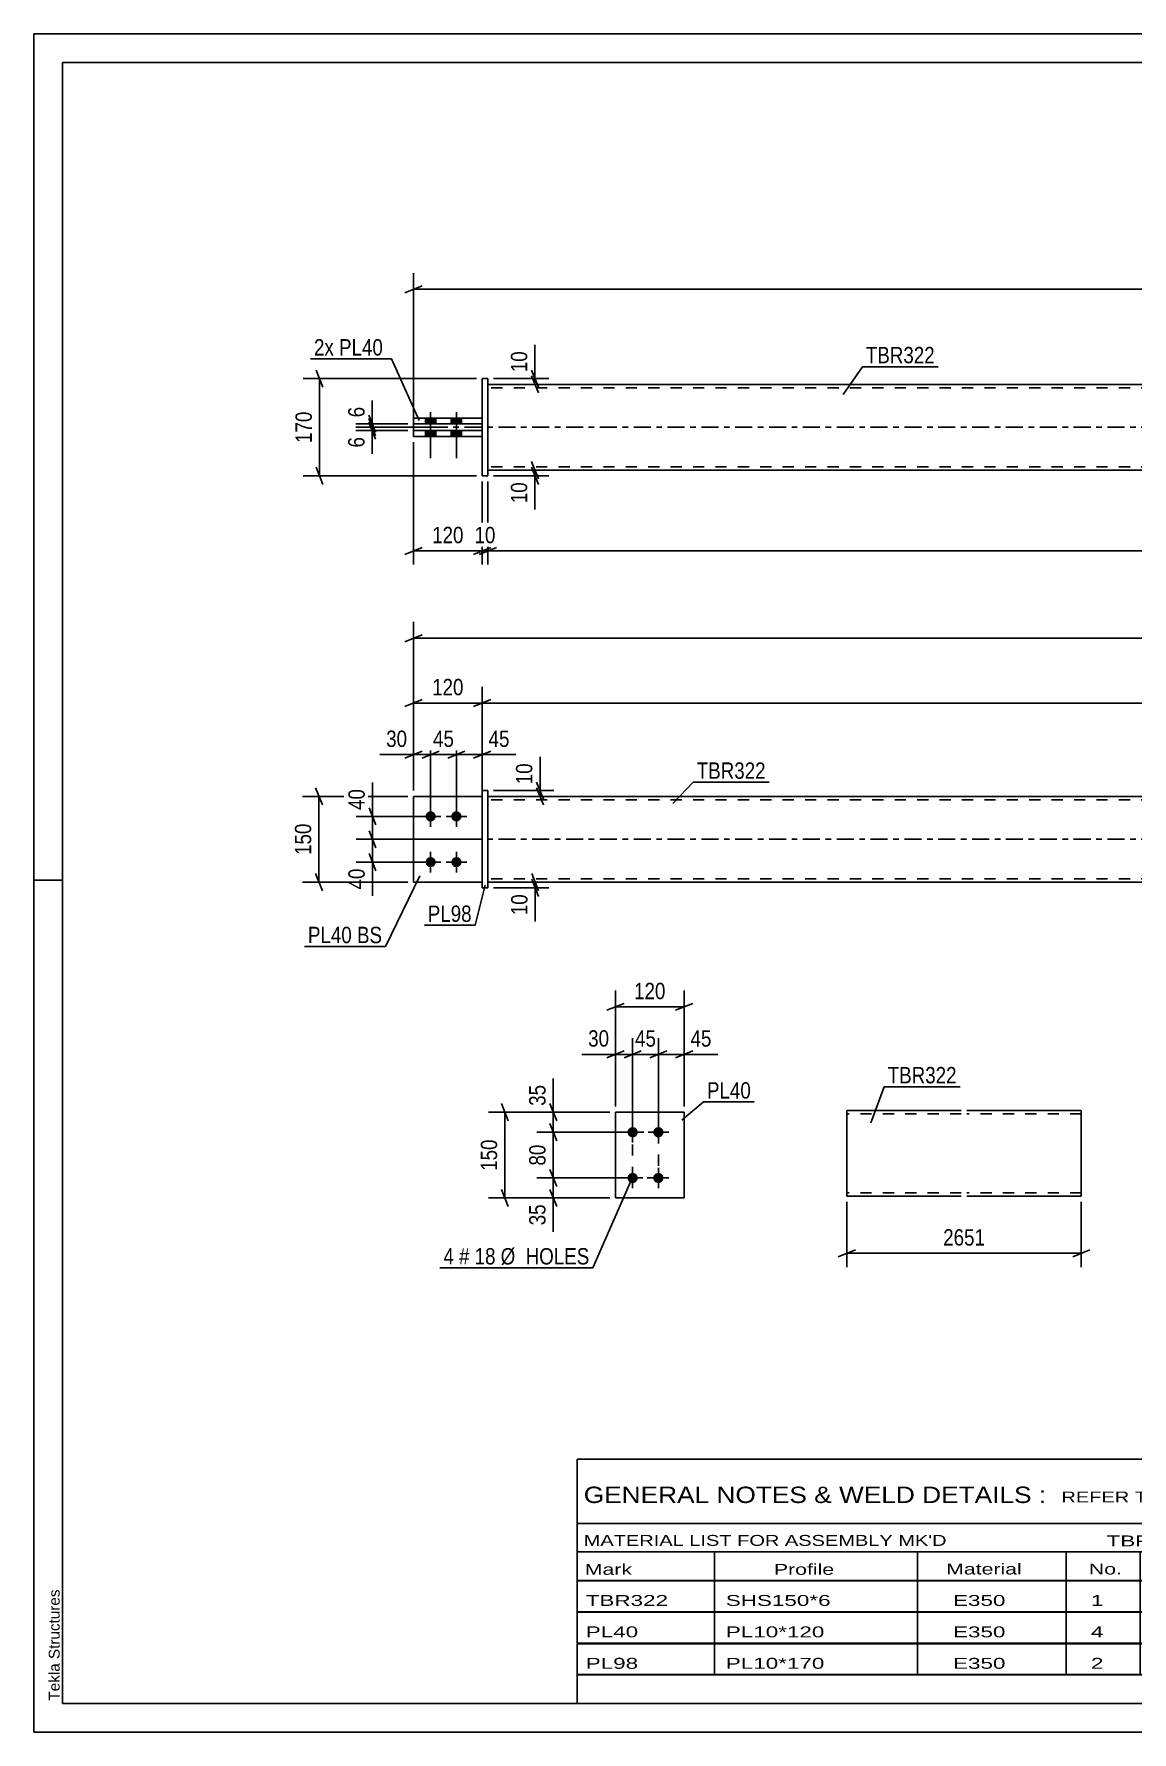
# Model space of a CAD drawing. Header units: millimetres. Extents: x 0 to 420, y 0 to 297.
# Drawn here: x 0 to 192, y 0 to 297 of the extents above; entities that cross this region are included whole.
import ezdxf

# ---------------------------------------------------------------- set-up
doc = ezdxf.new("R2010")
doc.units = ezdxf.units.MM
doc.linetypes.add('DXK_LINE_DOT2', pattern=[3.9198, 1.9599, -1.9599])
doc.linetypes.add('DXK_LINE_DOT3', pattern=[5.9187, 2.979, -0.9799, 0.9799, -0.9799])
doc.styles.add('Arial', font='ARIAL.TTF', dxfattribs={"height": 0.2})
doc.styles.add('Arial Narrow', font='ARIALN.TTF', dxfattribs={"height": 0.2})

# ---------------------------------------------------------------- blocks, each defined once
blk = doc.blocks.new('Unknown-580582502-1163')
at = {"color": 5, "linetype": 'Continuous'}
for p, q in [((420, 297), (0, 297)), ((0, 297), (0, 0)), ((0, 292), (0, 297)), ((415, 292), (5, 292)), ((5, 292), (5, 5)), ((5, 149), (0, 149)), ((0, 0), (0, 5)), ((5, 5), (415, 5)), ((0, 0), (420, 0))]:
    blk.add_line(p, q, dxfattribs=at)
at = {"color": 174, "linetype": 'Continuous', "style": 'Arial'}
blk.add_text('Tekla Structures', height=1.9102, rotation=90, dxfattribs=at).set_placement((4.5, 5.5))
blk = doc.blocks.new('Part-580582502-1804 - 1792')
at = {"color": 2, "linetype": 'Continuous'}
for p, q in [((78.38, 163.65), (66.38, 163.65)), ((66.38, 163.65), (66.38, 148.65)), ((66.38, 148.65), (78.38, 148.65))]:
    blk.add_line(p, q, dxfattribs=at)
at = {"color": 7, "linetype": 'DXK_LINE_DOT2'}
blk.add_line((78.38, 148.65), (78.38, 163.65), dxfattribs=at)
blk = doc.blocks.new('Part-580582502-1809 - 1792')
at = {"color": 7, "linetype": 'DXK_LINE_DOT2'}
for p, q in [((78.38, 163.65), (66.38, 163.65)), ((66.38, 163.65), (66.38, 148.65)), ((78.38, 148.65), (78.38, 163.65)), ((66.38, 148.65), (78.38, 148.65))]:
    blk.add_line(p, q, dxfattribs=at)
blk = doc.blocks.new('Part-580582502-1814 - 1792')
at = {"color": 2, "linetype": 'Continuous'}
for p, q in [((79.38, 164.65), (78.38, 164.65)), ((78.38, 164.65), (78.38, 147.65)), ((79.38, 164.65), (79.38, 164.65)), ((79.38, 164.65), (79.38, 147.65)), ((78.38, 147.65), (79.38, 147.65))]:
    blk.add_line(p, q, dxfattribs=at)
at = {"color": 7, "linetype": 'DXK_LINE_DOT2'}
for p, q in [((78.38, 164.65), (79.38, 164.65)), ((79.38, 147.65), (78.38, 147.65))]:
    blk.add_line(p, q, dxfattribs=at)
blk = doc.blocks.new('Part-580582502-1824 - 1792')
at = {"color": 2, "linetype": 'Continuous'}
for p, q in [((79.38, 163.65), (207.38, 163.65)), ((207.48, 163.65), (335.48, 163.65)), ((79.38, 148.65), (207.38, 148.65)), ((207.48, 148.65), (335.48, 148.65))]:
    blk.add_line(p, q, dxfattribs=at)
at = {"color": 7, "linetype": 'DXK_LINE_DOT2'}
for p, q in [((79.38, 148.65), (79.38, 163.65)), ((335.48, 148.65), (335.48, 163.65)), ((207.38, 163.05), (79.38, 163.05)), ((335.48, 163.05), (207.48, 163.05)), ((207.38, 149.25), (79.38, 149.25)), ((335.48, 149.25), (207.48, 149.25))]:
    blk.add_line(p, q, dxfattribs=at)
at = {"color": 7, "linetype": 'DXK_LINE_DOT3'}
for p, q in [((69.38, 156.15), (207.38, 156.15)), ((207.48, 156.15), (345.48, 156.15))]:
    blk.add_line(p, q, dxfattribs=at)
blk = doc.blocks.new('Bolt-580582502-1831 - 1792')
at = {"linetype": 'Continuous'}
for points in [[(69.38, 159.25, -1), (69.38, 161.05, -1)], [(73.88, 159.25, -1), (73.88, 161.05, -1)], [(69.38, 151.25, -1), (69.38, 153.05, -1)], [(73.88, 151.25, -1), (73.88, 153.05, -1)]]:
    blk.add_hatch(color=1, dxfattribs=at).paths.add_polyline_path(points)
at = {"color": 1, "linetype": 'Continuous'}
for p, q in [((69.38, 158.35), (69.38, 161.95)), ((73.88, 158.35), (73.88, 161.95)), ((71.18, 160.15), (67.58, 160.15)), ((75.68, 160.15), (72.08, 160.15)), ((71.18, 152.15), (67.58, 152.15)), ((69.38, 150.35), (69.38, 153.95)), ((75.68, 152.15), (72.08, 152.15)), ((73.88, 150.35), (73.88, 153.95))]:
    blk.add_line(p, q, dxfattribs=at)
blk = doc.blocks.new('Part-580582502-2124 - 2115')
at = {"color": 2, "linetype": 'Continuous'}
for p, q in [((79.38, 235.71), (207.38, 235.71)), ((207.48, 235.71), (335.48, 235.71)), ((79.38, 220.71), (207.38, 220.71)), ((207.48, 220.71), (335.48, 220.71))]:
    blk.add_line(p, q, dxfattribs=at)
at = {"color": 7, "linetype": 'DXK_LINE_DOT2'}
for p, q in [((79.38, 220.71), (79.38, 235.71)), ((207.38, 235.11), (79.38, 235.11)), ((335.48, 235.11), (207.48, 235.11)), ((335.48, 235.71), (335.48, 220.71)), ((207.38, 221.31), (79.38, 221.31)), ((335.48, 221.31), (207.48, 221.31))]:
    blk.add_line(p, q, dxfattribs=at)
at = {"color": 7, "linetype": 'DXK_LINE_DOT3'}
for p, q in [((69.38, 228.21), (207.38, 228.21)), ((207.48, 228.21), (345.48, 228.21))]:
    blk.add_line(p, q, dxfattribs=at)
blk = doc.blocks.new('Bolt-580582502-2118 - 2115')
at = {"linetype": 'Continuous'}
for points in [[(68.48, 228.83), (70.28, 228.83), (70.28, 229.83), (68.48, 229.83)], [(68.48, 228.83), (70.28, 228.83), (70.28, 229.83), (68.48, 229.83)], [(72.98, 228.83), (74.78, 228.83), (74.78, 229.83), (72.98, 229.83)], [(72.98, 228.83), (74.78, 228.83), (74.78, 229.83), (72.98, 229.83)], [(68.48, 226.62), (70.28, 226.62), (70.28, 227.62), (68.48, 227.62)], [(68.48, 226.62), (70.28, 226.62), (70.28, 227.62), (68.48, 227.62)], [(72.98, 226.62), (74.78, 226.62), (74.78, 227.62), (72.98, 227.62)], [(72.98, 226.62), (74.78, 226.62), (74.78, 227.62), (72.98, 227.62)]]:
    blk.add_hatch(color=1, dxfattribs=at).paths.add_polyline_path(points)
at = {"color": 1, "linetype": 'Continuous'}
for p, q in [((68.48, 229.83), (68.48, 228.83)), ((68.48, 229.83), (68.48, 228.83)), ((69.38, 230.83), (69.38, 222.83)), ((69.38, 230.83), (69.38, 222.83)), ((70.28, 229.83), (70.28, 228.83)), ((70.28, 229.83), (70.28, 228.83)), ((72.98, 229.83), (72.98, 228.83)), ((72.98, 229.83), (72.98, 228.83)), ((73.88, 230.83), (73.88, 222.83)), ((73.88, 230.83), (73.88, 222.83)), ((74.78, 229.83), (74.78, 228.83)), ((74.78, 229.83), (74.78, 228.83)), ((68.48, 227.62), (68.48, 226.62)), ((68.48, 227.62), (68.48, 226.62)), ((70.28, 227.62), (70.28, 226.62)), ((70.28, 227.62), (70.28, 226.62)), ((72.98, 227.62), (72.98, 226.62)), ((72.98, 227.62), (72.98, 226.62)), ((74.78, 227.62), (74.78, 226.62)), ((74.78, 227.62), (74.78, 226.62))]:
    blk.add_line(p, q, dxfattribs=at)
blk = doc.blocks.new('Part-580582502-2135 - 2115')
at = {"color": 2, "linetype": 'Continuous'}
for p, q in [((78.38, 229.83), (66.38, 229.83)), ((66.38, 228.83), (66.38, 229.83)), ((66.38, 228.83), (78.38, 228.83)), ((66.38, 228.83), (66.38, 228.83))]:
    blk.add_line(p, q, dxfattribs=at)
at = {"color": 7, "linetype": 'DXK_LINE_DOT2'}
for p, q in [((66.38, 229.83), (78.38, 229.83)), ((78.38, 228.83), (66.38, 228.83)), ((78.38, 228.83), (78.38, 229.83))]:
    blk.add_line(p, q, dxfattribs=at)
blk = doc.blocks.new('Part-580582502-2130 - 2115')
at = {"color": 2, "linetype": 'Continuous'}
for p, q in [((78.38, 227.62), (66.38, 227.62)), ((66.38, 226.62), (66.38, 227.62)), ((66.38, 226.62), (78.38, 226.62)), ((66.38, 226.62), (66.38, 226.62))]:
    blk.add_line(p, q, dxfattribs=at)
at = {"color": 7, "linetype": 'DXK_LINE_DOT2'}
for p, q in [((66.38, 227.62), (78.38, 227.62)), ((78.38, 226.62), (66.38, 226.62)), ((78.38, 226.62), (78.38, 227.62))]:
    blk.add_line(p, q, dxfattribs=at)
blk = doc.blocks.new('Part-580582502-2136 - 2115')
at = {"color": 2, "linetype": 'Continuous'}
for p, q in [((78.38, 236.71), (79.38, 236.71)), ((78.38, 219.71), (78.38, 236.71)), ((79.38, 236.71), (79.38, 236.71)), ((79.38, 236.71), (79.38, 219.71)), ((79.38, 219.71), (78.38, 219.71)), ((78.38, 219.71), (78.38, 219.71))]:
    blk.add_line(p, q, dxfattribs=at)
at = {"color": 7, "linetype": 'DXK_LINE_DOT2'}
for p, q in [((78.38, 236.71), (79.38, 236.71)), ((78.38, 219.71), (79.38, 219.71)), ((78.38, 219.71), (78.38, 219.71))]:
    blk.add_line(p, q, dxfattribs=at)
blk = doc.blocks.new('Bolt-580582502-1445 - 1411')
at = {"linetype": 'Continuous'}
for points in [[(104.71, 104.01), (104.52, 104.03), (104.34, 104.08), (104.18, 104.18), (104.04, 104.3), (103.93, 104.46), (103.85, 104.63), (103.81, 104.81), (103.81, 105), (103.85, 105.18), (103.93, 105.36), (104.04, 105.51), (104.18, 105.63), (104.34, 105.73), (104.52, 105.79), (104.71, 105.81), (104.89, 105.79), (105.07, 105.73), (105.24, 105.63), (105.38, 105.51), (105.49, 105.36), (105.56, 105.18), (105.6, 105), (105.6, 104.81), (105.56, 104.63), (105.49, 104.46), (105.38, 104.3), (105.24, 104.18), (105.07, 104.08), (104.89, 104.03)], [(109.21, 104.01), (109.02, 104.03), (108.84, 104.08), (108.68, 104.18), (108.54, 104.3), (108.43, 104.46), (108.35, 104.63), (108.31, 104.81), (108.31, 105), (108.35, 105.18), (108.43, 105.36), (108.54, 105.51), (108.68, 105.63), (108.84, 105.73), (109.02, 105.79), (109.21, 105.81), (109.39, 105.79), (109.57, 105.73), (109.74, 105.63), (109.88, 105.51), (109.99, 105.36), (110.06, 105.18), (110.1, 105), (110.1, 104.81), (110.06, 104.63), (109.99, 104.46), (109.88, 104.3), (109.74, 104.18), (109.57, 104.08), (109.39, 104.03)], [(104.71, 96.01), (104.52, 96.03), (104.34, 96.08), (104.18, 96.18), (104.04, 96.3), (103.93, 96.46), (103.85, 96.63), (103.81, 96.81), (103.81, 97), (103.85, 97.18), (103.93, 97.36), (104.04, 97.51), (104.18, 97.63), (104.34, 97.73), (104.52, 97.79), (104.71, 97.81), (104.89, 97.79), (105.07, 97.73), (105.24, 97.63), (105.38, 97.51), (105.49, 97.36), (105.56, 97.18), (105.6, 97), (105.6, 96.81), (105.56, 96.63), (105.49, 96.46), (105.38, 96.3), (105.24, 96.18), (105.07, 96.08), (104.89, 96.03)], [(109.21, 96.01), (109.02, 96.03), (108.84, 96.08), (108.68, 96.18), (108.54, 96.3), (108.43, 96.46), (108.35, 96.63), (108.31, 96.81), (108.31, 97), (108.35, 97.18), (108.43, 97.36), (108.54, 97.51), (108.68, 97.63), (108.84, 97.73), (109.02, 97.79), (109.21, 97.81), (109.39, 97.79), (109.57, 97.73), (109.74, 97.63), (109.88, 97.51), (109.99, 97.36), (110.06, 97.18), (110.1, 97), (110.1, 96.81), (110.06, 96.63), (109.99, 96.46), (109.88, 96.3), (109.74, 96.18), (109.57, 96.08), (109.39, 96.03)]]:
    blk.add_hatch(color=1, dxfattribs=at).paths.add_polyline_path(points)
at = {"color": 1, "linetype": 'Continuous'}
for p, q in [((106.51, 104.91), (102.91, 104.91)), ((104.71, 103.11), (104.71, 106.71)), ((111.01, 104.91), (107.41, 104.91)), ((109.21, 103.11), (109.21, 106.71)), ((104.71, 95.11), (104.71, 98.71)), ((109.21, 95.11), (109.21, 98.71)), ((106.51, 96.91), (102.91, 96.91)), ((111.01, 96.91), (107.41, 96.91))]:
    blk.add_line(p, q, dxfattribs=at)
blk = doc.blocks.new('Part-580582502-1460 - 1411')
at = {"color": 2, "linetype": 'Continuous'}
for p, q in [((101.71, 108.41), (113.71, 108.41)), ((101.71, 93.41), (101.71, 108.41)), ((113.71, 108.41), (113.71, 108.41)), ((113.71, 108.41), (113.71, 93.41)), ((113.71, 93.41), (101.71, 93.41)), ((101.71, 93.41), (101.71, 93.41))]:
    blk.add_line(p, q, dxfattribs=at)
at = {"color": 7, "linetype": 'DXK_LINE_DOT2'}
for p, q in [((101.71, 108.41), (113.71, 108.41)), ((101.71, 93.41), (113.71, 93.41)), ((101.71, 93.41), (101.71, 93.41))]:
    blk.add_line(p, q, dxfattribs=at)
blk = doc.blocks.new('Part-580582502-1274 - 1255')
at = {"color": 2, "linetype": 'Continuous'}
for p, q in [((142.18, 108.73), (142.18, 107.53)), ((142.18, 108.73), (162.18, 108.73)), ((142.18, 94.47), (142.18, 107.53)), ((163.18, 108.73), (183.18, 108.73)), ((183.18, 108.73), (183.18, 108.64)), ((183.18, 108.64), (183.18, 107.53)), ((183.18, 93.73), (183.18, 107.53)), ((142.18, 93.82), (142.18, 94.47)), ((142.18, 93.73), (142.18, 93.82)), ((162.18, 93.73), (142.18, 93.73)), ((183.18, 93.73), (163.18, 93.73))]:
    blk.add_line(p, q, dxfattribs=at)
at = {"color": 7, "linetype": 'DXK_LINE_DOT2'}
for p, q in [((162.18, 108.13), (142.18, 108.13)), ((183.18, 108.13), (163.18, 108.13)), ((183.18, 107.53), (183.18, 108.38)), ((142.18, 94.47), (142.18, 94.08)), ((142.18, 94.33), (142.18, 94.38)), ((162.18, 94.33), (142.18, 94.33)), ((183.18, 94.33), (163.18, 94.33)), ((183.18, 94.33), (183.18, 94.38))]:
    blk.add_line(p, q, dxfattribs=at)
blk = doc.blocks.new('Rectangle-580582502-1569 - 1411')
at = {"color": 1, "linetype": 'DXK_LINE_DOT2'}
blk.add_lwpolyline([(104.71, 104.91), (109.21, 104.91), (109.21, 96.91), (104.71, 96.91), (104.71, 104.91)], close=True, dxfattribs=at)
blk = doc.blocks.new('StraightDimension-580582502-2011 - 1792')
at = {"color": 7, "linetype": 'Continuous'}
for p, q in [((73.88, 161.15), (73.88, 173.8)), ((78.38, 164.65), (78.38, 173.8)), ((72.38, 170.35), (75.38, 171.55)), ((73.88, 170.95), (78.38, 170.95)), ((79.88, 171.55), (76.88, 170.35))]:
    blk.add_line(p, q, dxfattribs=at)
at = {"color": 0}
blk.add_wipeout([(83.76, 171.7), (83.76, 175.9), (78.91, 175.9), (78.91, 171.7)], dxfattribs=at)
at = {"color": 7, "linetype": 'Continuous'}
blk.add_line((78.38, 170.95), (84.29, 170.95), dxfattribs=at)
blk.add_line((78.38, 170.95), (84.29, 170.95), dxfattribs=at)
at = {"color": 3, "style": 'Arial Narrow'}
blk.add_text('45', height=2.863, dxfattribs=at).set_placement((79.51, 172.3))
blk = doc.blocks.new('StraightDimension-580582502-1893 - 1792')
at = {"color": 7, "linetype": 'Continuous'}
for p, q in [((66.38, 164.65), (66.38, 194.15)), ((348.48, 164.65), (348.48, 194.15)), ((67.88, 191.9), (64.88, 190.7)), ((66.38, 191.3), (348.48, 191.3)), ((346.98, 190.7), (349.98, 191.9))]:
    blk.add_line(p, q, dxfattribs=at)
at = {"color": 0}
blk.add_wipeout([(211.69, 192.05), (211.69, 196.25), (203.18, 196.25), (203.18, 192.05)], dxfattribs=at)
at = {"color": 3, "style": 'Arial Narrow'}
blk.add_text('2911', height=2.863, dxfattribs=at).set_placement((203.78, 192.65))
blk = doc.blocks.new('StraightDimension-580582502-2057 - 1792')
at = {"color": 7, "linetype": 'Continuous'}
for p, q in [((58.6, 157.65), (59.8, 154.65)), ((77.38, 156.15), (56.35, 156.15)), ((59.2, 152.15), (59.2, 156.15)), ((68.38, 152.15), (56.35, 152.15)), ((59.8, 150.65), (58.6, 153.65))]:
    blk.add_line(p, q, dxfattribs=at)
at = {"color": 0}
blk.add_wipeout([(58.45, 151.62), (54.25, 151.62), (54.25, 146.77), (58.45, 146.77)], dxfattribs=at)
at = {"color": 7, "linetype": 'Continuous'}
blk.add_line((59.2, 152.15), (59.2, 146.24), dxfattribs=at)
blk.add_line((59.2, 152.15), (59.2, 146.24), dxfattribs=at)
at = {"color": 3, "style": 'Arial Narrow'}
blk.add_text('40', height=2.863, rotation=90.0002, dxfattribs=at).set_placement((57.85, 147.37))
blk = doc.blocks.new('StraightDimension-580582502-2028 - 1792')
at = {"color": 7, "linetype": 'Continuous'}
for p, q in [((65.38, 163.65), (46.99, 163.65)), ((50.44, 162.15), (49.24, 165.15)), ((49.84, 148.65), (49.84, 163.65)), ((65.38, 148.65), (46.99, 148.65)), ((49.24, 150.15), (50.44, 147.15))]:
    blk.add_line(p, q, dxfattribs=at)
at = {"color": 0}
blk.add_wipeout([(49.09, 159.49), (44.89, 159.49), (44.89, 152.81), (49.09, 152.81)], dxfattribs=at)
at = {"color": 3, "style": 'Arial Narrow'}
blk.add_text('150', height=2.863, rotation=90.0002, dxfattribs=at).set_placement((48.49, 153.41))
blk = doc.blocks.new('StraightDimension-580582502-1966 - 1792')
at = {"color": 7, "linetype": 'Continuous'}
for p, q in [((66.38, 164.65), (66.38, 182.83)), ((78.38, 157.15), (78.38, 182.83)), ((64.88, 179.38), (67.88, 180.58)), ((66.38, 179.98), (78.38, 179.98)), ((79.88, 180.58), (76.88, 179.38))]:
    blk.add_line(p, q, dxfattribs=at)
at = {"color": 0}
blk.add_wipeout([(75.72, 180.73), (75.72, 184.93), (69.04, 184.93), (69.04, 180.73)], dxfattribs=at)
at = {"color": 3, "style": 'Arial Narrow'}
blk.add_text('120', height=2.863, dxfattribs=at).set_placement((69.64, 181.33))
blk = doc.blocks.new('StraightDimension-580582502-1838 - 1792')
at = {"color": 7, "linetype": 'Continuous'}
for p, q in [((80.38, 164.65), (90.91, 164.65)), ((80.38, 163.65), (90.91, 163.65)), ((87.91, 166.15), (89.11, 163.15)), ((89.11, 162.15), (87.91, 165.15)), ((88.51, 163.65), (88.51, 164.65))]:
    blk.add_line(p, q, dxfattribs=at)
at = {"color": 0}
blk.add_wipeout([(87.76, 170.03), (83.56, 170.03), (83.56, 165.17), (87.76, 165.17)], dxfattribs=at)
at = {"color": 7, "linetype": 'Continuous'}
blk.add_line((88.51, 164.65), (88.51, 170.55), dxfattribs=at)
blk.add_line((88.51, 164.65), (88.51, 170.55), dxfattribs=at)
at = {"color": 3, "style": 'Arial Narrow'}
blk.add_text('10', height=2.863, rotation=90.0002, dxfattribs=at).set_placement((87.16, 165.77))
blk = doc.blocks.new('StraightDimension-580582502-1951 - 1792')
at = {"color": 7, "linetype": 'Continuous'}
for p, q in [((78.38, 157.15), (78.38, 182.83)), ((336.48, 164.65), (336.48, 182.83)), ((79.88, 180.58), (76.88, 179.38)), ((78.38, 179.98), (336.48, 179.98)), ((334.98, 179.38), (337.98, 180.58))]:
    blk.add_line(p, q, dxfattribs=at)
at = {"color": 0}
blk.add_wipeout([(211.69, 180.73), (211.69, 184.93), (203.18, 184.93), (203.18, 180.73)], dxfattribs=at)
at = {"color": 3, "style": 'Arial Narrow'}
blk.add_text('2671', height=2.863, dxfattribs=at).set_placement((203.78, 181.33))
blk = doc.blocks.new('StraightDimension-580582502-1982 - 1792')
at = {"color": 7, "linetype": 'Continuous'}
for p, q in [((66.38, 164.65), (66.38, 173.8)), ((69.38, 161.15), (69.38, 173.8)), ((64.88, 170.35), (67.88, 171.55)), ((66.38, 170.95), (69.38, 170.95)), ((70.88, 171.55), (67.88, 170.35))]:
    blk.add_line(p, q, dxfattribs=at)
at = {"color": 0}
blk.add_wipeout([(65.86, 171.7), (65.86, 175.9), (61, 175.9), (61, 171.7)], dxfattribs=at)
at = {"color": 7, "linetype": 'Continuous'}
blk.add_line((66.38, 170.95), (60.48, 170.95), dxfattribs=at)
blk.add_line((66.38, 170.95), (60.48, 170.95), dxfattribs=at)
at = {"color": 3, "style": 'Arial Narrow'}
blk.add_text('30', height=2.863, dxfattribs=at).set_placement((61.6, 172.3))
blk = doc.blocks.new('StraightDimension-580582502-1998 - 1792')
at = {"color": 7, "linetype": 'Continuous'}
for p, q in [((69.38, 161.15), (69.38, 173.8)), ((73.88, 161.15), (73.88, 173.8)), ((67.88, 170.35), (70.88, 171.55)), ((69.38, 170.95), (73.88, 170.95)), ((75.38, 171.55), (72.38, 170.35))]:
    blk.add_line(p, q, dxfattribs=at)
at = {"color": 0}
blk.add_wipeout([(74.06, 171.7), (74.06, 175.9), (69.2, 175.9), (69.2, 171.7)], dxfattribs=at)
at = {"color": 3, "style": 'Arial Narrow'}
blk.add_text('45', height=2.863, dxfattribs=at).set_placement((69.8, 172.3))
blk = doc.blocks.new('StraightDimension-580582502-2048 - 1792')
at = {"color": 7, "linetype": 'Continuous'}
for p, q in [((58.6, 161.65), (59.8, 158.65)), ((68.38, 160.15), (56.35, 160.15)), ((59.8, 154.65), (58.6, 157.65)), ((59.2, 156.15), (59.2, 160.15)), ((77.38, 156.15), (56.35, 156.15))]:
    blk.add_line(p, q, dxfattribs=at)
at = {"color": 0}
blk.add_wipeout([(58.45, 165.53), (54.25, 165.53), (54.25, 160.67), (58.45, 160.67)], dxfattribs=at)
at = {"color": 7, "linetype": 'Continuous'}
blk.add_line((59.2, 160.15), (59.2, 166.05), dxfattribs=at)
blk.add_line((59.2, 160.15), (59.2, 166.05), dxfattribs=at)
at = {"color": 3, "style": 'Arial Narrow'}
blk.add_text('40', height=2.863, rotation=90.0002, dxfattribs=at).set_placement((57.85, 161.27))
blk = doc.blocks.new('StraightDimension-580582502-2067 - 1792')
at = {"color": 7, "linetype": 'Continuous'}
for p, q in [((80.38, 148.65), (90.06, 148.65)), ((87.06, 150.15), (88.26, 147.15)), ((88.26, 146.15), (87.06, 149.15)), ((87.66, 147.65), (87.66, 148.65)), ((80.38, 147.65), (90.06, 147.65))]:
    blk.add_line(p, q, dxfattribs=at)
at = {"color": 0}
blk.add_wipeout([(86.91, 147.12), (82.71, 147.12), (82.71, 142.27), (86.91, 142.27)], dxfattribs=at)
at = {"color": 7, "linetype": 'Continuous'}
blk.add_line((87.66, 147.65), (87.66, 141.74), dxfattribs=at)
blk.add_line((87.66, 147.65), (87.66, 141.74), dxfattribs=at)
at = {"color": 3, "style": 'Arial Narrow'}
blk.add_text('10', height=2.863, rotation=90.0002, dxfattribs=at).set_placement((86.31, 142.87))
blk = doc.blocks.new('StraightDimension-580582502-2182 - 2115')
at = {"color": 7, "linetype": 'Continuous'}
for p, q in [((79.38, 218.71), (79.38, 204.18)), ((335.48, 218.71), (335.48, 204.18)), ((80.88, 207.18), (77.88, 205.98)), ((79.38, 206.58), (335.48, 206.58)), ((333.98, 205.98), (336.98, 207.18))]:
    blk.add_line(p, q, dxfattribs=at)
at = {"color": 0}
blk.add_wipeout([(211.69, 207.33), (211.69, 211.53), (203.18, 211.53), (203.18, 207.33)], dxfattribs=at)
at = {"color": 3, "style": 'Arial Narrow'}
blk.add_text('2651', height=2.863, dxfattribs=at).set_placement((203.78, 207.93))
blk = doc.blocks.new('StraightDimension-580582502-2199 - 2115')
at = {"color": 7, "linetype": 'Continuous'}
for p, q in [((66.38, 225.62), (66.38, 204.18)), ((78.38, 218.71), (78.38, 204.18)), ((64.88, 205.98), (67.88, 207.18)), ((66.38, 206.58), (78.38, 206.58)), ((79.88, 207.18), (76.88, 205.98))]:
    blk.add_line(p, q, dxfattribs=at)
at = {"color": 0}
blk.add_wipeout([(75.72, 207.33), (75.72, 211.53), (69.04, 211.53), (69.04, 207.33)], dxfattribs=at)
at = {"color": 3, "style": 'Arial Narrow'}
blk.add_text('120', height=2.863, dxfattribs=at).set_placement((69.64, 207.93))
blk = doc.blocks.new('StraightDimension-580582502-2148 - 2115')
at = {"color": 7, "linetype": 'Continuous'}
for p, q in [((80.38, 220.71), (90.02, 220.71)), ((87.02, 222.21), (88.22, 219.21)), ((88.22, 218.21), (87.02, 221.21)), ((87.62, 219.71), (87.62, 220.71)), ((80.38, 219.71), (90.02, 219.71))]:
    blk.add_line(p, q, dxfattribs=at)
at = {"color": 0}
blk.add_wipeout([(86.87, 219.19), (82.67, 219.19), (82.67, 214.33), (86.87, 214.33)], dxfattribs=at)
at = {"color": 7, "linetype": 'Continuous'}
blk.add_line((87.62, 219.71), (87.62, 213.8), dxfattribs=at)
blk.add_line((87.62, 219.71), (87.62, 213.8), dxfattribs=at)
at = {"color": 3, "style": 'Arial Narrow'}
blk.add_text('10', height=2.863, rotation=90.0002, dxfattribs=at).set_placement((86.27, 214.93))
blk = doc.blocks.new('StraightDimension-580582502-2158 - 2115')
at = {"color": 7, "linetype": 'Continuous'}
for p, q in [((50.55, 235.21), (49.35, 238.21)), ((77.38, 236.71), (47.1, 236.71)), ((49.95, 219.71), (49.95, 236.71)), ((49.35, 221.21), (50.55, 218.21)), ((77.38, 219.71), (47.1, 219.71))]:
    blk.add_line(p, q, dxfattribs=at)
at = {"color": 0}
blk.add_wipeout([(49.2, 231.55), (45, 231.55), (45, 224.87), (49.2, 224.87)], dxfattribs=at)
at = {"color": 3, "style": 'Arial Narrow'}
blk.add_text('170', height=2.863, rotation=90.0002, dxfattribs=at).set_placement((48.6, 225.47))
blk = doc.blocks.new('StraightDimension-580582502-2171 - 2115')
at = {"color": 7, "linetype": 'Continuous'}
for p, q in [((67.88, 252.94), (64.88, 251.74)), ((66.38, 227.62), (66.38, 255.19)), ((346.98, 251.74), (349.98, 252.94)), ((348.48, 227.61), (348.48, 255.19)), ((66.38, 252.34), (348.48, 252.34))]:
    blk.add_line(p, q, dxfattribs=at)
at = {"color": 0}
blk.add_wipeout([(211.69, 253.09), (211.69, 257.29), (203.18, 257.29), (203.18, 253.09)], dxfattribs=at)
at = {"color": 3, "style": 'Arial Narrow'}
blk.add_text('2911', height=2.863, dxfattribs=at).set_placement((203.78, 253.69))
blk = doc.blocks.new('StraightDimension-580582502-2190 - 2115')
at = {"color": 7, "linetype": 'Continuous'}
for p, q in [((78.38, 218.71), (78.38, 204.18)), ((79.38, 218.71), (79.38, 204.18)), ((76.88, 205.98), (79.88, 207.18)), ((80.88, 207.18), (77.88, 205.98)), ((78.38, 206.58), (79.38, 206.58))]:
    blk.add_line(p, q, dxfattribs=at)
at = {"color": 0}
blk.add_wipeout([(81.31, 207.33), (81.31, 211.53), (76.45, 211.53), (76.45, 207.33)], dxfattribs=at)
at = {"color": 3, "style": 'Arial Narrow'}
blk.add_text('10', height=2.863, dxfattribs=at).set_placement((77.05, 207.93))
blk = doc.blocks.new('StraightDimension-580582502-2239 - 2115')
at = {"color": 7, "linetype": 'Continuous'}
for p, q in [((87.02, 238.21), (88.22, 235.21)), ((80.38, 236.71), (90.02, 236.71)), ((80.38, 235.71), (90.02, 235.71)), ((88.22, 234.21), (87.02, 237.21)), ((87.62, 235.71), (87.62, 236.71))]:
    blk.add_line(p, q, dxfattribs=at)
at = {"color": 0}
blk.add_wipeout([(86.87, 242.09), (82.67, 242.09), (82.67, 237.24), (86.87, 237.24)], dxfattribs=at)
at = {"color": 7, "linetype": 'Continuous'}
blk.add_line((87.62, 236.71), (87.62, 242.62), dxfattribs=at)
blk.add_line((87.62, 236.71), (87.62, 242.62), dxfattribs=at)
at = {"color": 3, "style": 'Arial Narrow'}
blk.add_text('10', height=2.863, rotation=90.0002, dxfattribs=at).set_placement((86.27, 237.84))
blk = doc.blocks.new('StraightDimension-580582502-2279 - 2115')
at = {"color": 7, "linetype": 'Continuous'}
for p, q in [((58.56, 229.72), (59.76, 226.72)), ((59.76, 226.12), (58.56, 229.12)), ((70.63, 228.22), (56.31, 228.22)), ((65.38, 227.62), (56.31, 227.62)), ((59.16, 227.62), (59.16, 228.22))]:
    blk.add_line(p, q, dxfattribs=at)
at = {"color": 0}
blk.add_wipeout([(58.41, 227.1), (54.21, 227.1), (54.21, 224.07), (58.41, 224.07)], dxfattribs=at)
at = {"color": 7, "linetype": 'Continuous'}
blk.add_line((59.16, 227.62), (59.16, 223.55), dxfattribs=at)
blk.add_line((59.16, 227.62), (59.16, 223.55), dxfattribs=at)
at = {"color": 3, "style": 'Arial Narrow'}
blk.add_text('6', height=2.86, rotation=90.0002, dxfattribs=at).set_placement((57.81, 224.67))
blk = doc.blocks.new('StraightDimension-580582502-2289 - 2115')
at = {"color": 7, "linetype": 'Continuous'}
for p, q in [((65.38, 228.83), (56.31, 228.83)), ((58.56, 230.33), (59.76, 227.33)), ((59.76, 226.72), (58.56, 229.72)), ((59.16, 228.22), (59.16, 228.83)), ((70.63, 228.22), (56.31, 228.22))]:
    blk.add_line(p, q, dxfattribs=at)
at = {"color": 0}
blk.add_wipeout([(58.41, 232.38), (54.21, 232.38), (54.21, 229.35), (58.41, 229.35)], dxfattribs=at)
at = {"color": 7, "linetype": 'Continuous'}
blk.add_line((59.16, 228.83), (59.16, 232.9), dxfattribs=at)
blk.add_line((59.16, 228.83), (59.16, 232.9), dxfattribs=at)
at = {"color": 3, "style": 'Arial Narrow'}
blk.add_text('6', height=2.86, rotation=90.0002, dxfattribs=at).set_placement((57.81, 229.95))
blk = doc.blocks.new('StraightDimension-580582502-1556 - 1411')
at = {"color": 7, "linetype": 'Continuous'}
for p, q in [((90.22, 98.41), (91.42, 95.41)), ((103.71, 96.91), (87.97, 96.91)), ((90.82, 93.41), (90.82, 96.91)), ((100.71, 93.41), (87.97, 93.41)), ((91.42, 91.91), (90.22, 94.91))]:
    blk.add_line(p, q, dxfattribs=at)
at = {"color": 0}
blk.add_wipeout([(90.07, 92.88), (85.87, 92.88), (85.87, 88.03), (90.07, 88.03)], dxfattribs=at)
at = {"color": 7, "linetype": 'Continuous'}
blk.add_line((90.82, 93.41), (90.82, 87.5), dxfattribs=at)
blk.add_line((90.82, 93.41), (90.82, 87.5), dxfattribs=at)
at = {"color": 3, "style": 'Arial Narrow'}
blk.add_text('35', height=2.863, rotation=90.0002, dxfattribs=at).set_placement((89.47, 88.63))
blk = doc.blocks.new('StraightDimension-580582502-1492 - 1411')
at = {"color": 7, "linetype": 'Continuous'}
for p, q in [((103.21, 117.93), (106.21, 119.13)), ((104.71, 105.91), (104.71, 121.38)), ((110.71, 119.13), (107.71, 117.93)), ((109.21, 105.91), (109.21, 121.38)), ((104.71, 118.53), (109.21, 118.53))]:
    blk.add_line(p, q, dxfattribs=at)
at = {"color": 0}
blk.add_wipeout([(109.39, 119.28), (109.39, 123.48), (104.53, 123.48), (104.53, 119.28)], dxfattribs=at)
at = {"color": 3, "style": 'Arial Narrow'}
blk.add_text('45', height=2.863, dxfattribs=at).set_placement((105.13, 119.88))
blk = doc.blocks.new('StraightDimension-580582502-1462 - 1411')
at = {"color": 7, "linetype": 'Continuous'}
for p, q in [((101.71, 109.41), (101.71, 129.68)), ((113.71, 109.41), (113.71, 129.68)), ((100.21, 126.23), (103.21, 127.43)), ((101.71, 126.83), (113.71, 126.83)), ((115.21, 127.43), (112.21, 126.23))]:
    blk.add_line(p, q, dxfattribs=at)
at = {"color": 0}
blk.add_wipeout([(111.05, 127.58), (111.05, 131.78), (104.36, 131.78), (104.36, 127.58)], dxfattribs=at)
at = {"color": 3, "style": 'Arial Narrow'}
blk.add_text('120', height=2.863, dxfattribs=at).set_placement((104.96, 128.18))
blk = doc.blocks.new('StraightDimension-580582502-1479 - 1411')
at = {"color": 7, "linetype": 'Continuous'}
for p, q in [((107.71, 117.93), (110.71, 119.13)), ((109.21, 105.91), (109.21, 121.38)), ((115.21, 119.13), (112.21, 117.93)), ((113.71, 109.41), (113.71, 121.38)), ((109.21, 118.53), (113.71, 118.53))]:
    blk.add_line(p, q, dxfattribs=at)
at = {"color": 0}
blk.add_wipeout([(119.09, 119.28), (119.09, 123.48), (114.23, 123.48), (114.23, 119.28)], dxfattribs=at)
at = {"color": 7, "linetype": 'Continuous'}
blk.add_line((113.71, 118.53), (119.61, 118.53), dxfattribs=at)
blk.add_line((113.71, 118.53), (119.61, 118.53), dxfattribs=at)
at = {"color": 3, "style": 'Arial Narrow'}
blk.add_text('45', height=2.863, dxfattribs=at).set_placement((114.83, 119.88))
blk = doc.blocks.new('StraightDimension-580582502-1502 - 1411')
at = {"color": 7, "linetype": 'Continuous'}
for p, q in [((100.21, 117.93), (103.21, 119.13)), ((101.71, 109.41), (101.71, 121.38)), ((106.21, 119.13), (103.21, 117.93)), ((104.71, 105.91), (104.71, 121.38)), ((101.71, 118.53), (104.71, 118.53))]:
    blk.add_line(p, q, dxfattribs=at)
at = {"color": 0}
blk.add_wipeout([(101.18, 119.28), (101.18, 123.48), (96.33, 123.48), (96.33, 119.28)], dxfattribs=at)
at = {"color": 7, "linetype": 'Continuous'}
blk.add_line((101.71, 118.53), (95.8, 118.53), dxfattribs=at)
blk.add_line((101.71, 118.53), (95.8, 118.53), dxfattribs=at)
at = {"color": 3, "style": 'Arial Narrow'}
blk.add_text('30', height=2.863, dxfattribs=at).set_placement((96.93, 119.88))
blk = doc.blocks.new('StraightDimension-580582502-1516 - 1411')
at = {"color": 7, "linetype": 'Continuous'}
for p, q in [((82.96, 106.91), (81.76, 109.91)), ((100.71, 108.41), (79.51, 108.41)), ((82.36, 93.41), (82.36, 108.41)), ((100.71, 93.41), (79.51, 93.41)), ((81.76, 94.91), (82.96, 91.91))]:
    blk.add_line(p, q, dxfattribs=at)
at = {"color": 0}
blk.add_wipeout([(81.61, 104.25), (77.41, 104.25), (77.41, 97.56), (81.61, 97.56)], dxfattribs=at)
at = {"color": 3, "style": 'Arial Narrow'}
blk.add_text('150', height=2.863, rotation=90.0002, dxfattribs=at).set_placement((81.01, 98.16))
blk = doc.blocks.new('StraightDimension-580582502-1533 - 1411')
at = {"color": 7, "linetype": 'Continuous'}
for p, q in [((90.22, 109.91), (91.42, 106.91)), ((100.71, 108.41), (87.97, 108.41)), ((90.82, 104.91), (90.82, 108.41)), ((103.71, 104.91), (87.97, 104.91)), ((91.42, 103.41), (90.22, 106.41))]:
    blk.add_line(p, q, dxfattribs=at)
at = {"color": 0}
blk.add_wipeout([(90.07, 113.79), (85.87, 113.79), (85.87, 108.93), (90.07, 108.93)], dxfattribs=at)
at = {"color": 7, "linetype": 'Continuous'}
blk.add_line((90.82, 108.41), (90.82, 114.31), dxfattribs=at)
blk.add_line((90.82, 108.41), (90.82, 114.31), dxfattribs=at)
at = {"color": 3, "style": 'Arial Narrow'}
blk.add_text('35', height=2.863, rotation=90.0002, dxfattribs=at).set_placement((89.47, 109.53))
blk = doc.blocks.new('StraightDimension-580582502-1546 - 1411')
at = {"color": 7, "linetype": 'Continuous'}
for p, q in [((103.71, 104.91), (87.97, 104.91)), ((90.22, 106.41), (91.42, 103.41)), ((90.82, 96.91), (90.82, 104.91)), ((91.42, 95.41), (90.22, 98.41)), ((103.71, 96.91), (87.97, 96.91))]:
    blk.add_line(p, q, dxfattribs=at)
at = {"color": 0}
blk.add_wipeout([(90.07, 103.33), (85.87, 103.33), (85.87, 98.48), (90.07, 98.48)], dxfattribs=at)
at = {"color": 3, "style": 'Arial Narrow'}
blk.add_text('80', height=2.863, rotation=90.0002, dxfattribs=at).set_placement((89.47, 99.08))
blk = doc.blocks.new('StraightDimension-580582502-1354 - 1255')
at = {"color": 7, "linetype": 'Continuous'}
for p, q in [((142.18, 92.73), (142.18, 81.33)), ((183.18, 92.73), (183.18, 81.33)), ((143.68, 84.33), (140.68, 83.13)), ((142.18, 83.73), (183.18, 83.73)), ((181.68, 83.13), (184.68, 84.33))]:
    blk.add_line(p, q, dxfattribs=at)
at = {"color": 0}
blk.add_wipeout([(166.93, 84.48), (166.93, 88.68), (158.42, 88.68), (158.42, 84.48)], dxfattribs=at)
at = {"color": 3, "style": 'Arial Narrow'}
blk.add_text('2651', height=2.863, dxfattribs=at).set_placement((159.02, 85.08))
blk = doc.blocks.new('Unknown-580582502-3676')
at = {"color": 7, "linetype": 'Continuous'}
for p, q in [((95, 47.75), (255, 47.75)), ((95, 36.5), (95, 47.75)), ((255, 47.75), (255, 36.5)), ((95, 36.5), (255, 36.5)), ((95, 36.5), (95, 31.5)), ((255, 36.5), (255, 31.5)), ((95, 31.5), (255, 31.5)), ((95, 31.5), (95, 26.5)), ((119, 31.5), (119, 26.5)), ((154.5, 31.5), (154.5, 26.5)), ((180.5, 31.5), (180.5, 26.5)), ((193.5, 31.5), (193.5, 26.5)), ((211, 31.5), (211, 26.5)), ((233, 31.5), (233, 26.5)), ((255, 31.5), (255, 26.5)), ((95, 26.5), (255, 26.5)), ((95, 26.45), (95, 21.05)), ((95, 26.45), (255, 26.45)), ((119, 26.5), (119, 21)), ((154.5, 26.5), (154.5, 21)), ((180.5, 26.5), (180.5, 21)), ((193.5, 26.5), (193.5, 21)), ((211, 26.5), (211, 21)), ((233, 26.5), (233, 21)), ((255, 26.45), (255, 21.05)), ((95, 21.05), (255, 21.05)), ((95, 20.95), (95, 15.55)), ((95, 20.95), (255, 20.95)), ((119, 21), (119, 15.5)), ((154.5, 21), (154.5, 15.5)), ((180.5, 21), (180.5, 15.5)), ((193.5, 21), (193.5, 15.5)), ((211, 21), (211, 15.5)), ((233, 21), (233, 15.5)), ((255, 20.95), (255, 15.55)), ((95, 15.55), (255, 15.55)), ((95, 15.45), (95, 10.05)), ((95, 15.45), (255, 15.45)), ((119, 15.5), (119, 10)), ((154.5, 15.5), (154.5, 10)), ((180.5, 15.5), (180.5, 10)), ((193.5, 15.5), (193.5, 10)), ((211, 15.5), (211, 10)), ((233, 15.5), (233, 10)), ((255, 15.45), (255, 10.05)), ((95, 10.05), (255, 10.05)), ((95, 10), (255, 10)), ((95, 10), (95, 5)), ((211, 10), (211, 5)), ((233, 10), (233, 5)), ((255, 10), (255, 5)), ((95, 5), (255, 5))]:
    blk.add_line(p, q, dxfattribs=at)
at = {"color": 7, "style": 'Arial Narrow'}
for s, height, width, p in [('GENERAL NOTES & WELD DETAILS :', 2.8633, 1.4, (96.15, 40.06)), ('REFER TYP DRAWING TYP-01', 1.9089, 1.6, (179.7, 40.16)), ("MATERIAL LIST FOR ASSEMBLY MK'D", 1.9089, 1.6, (96.15, 32.56)), ('TBR322', 1.909, 1.794707, (187.59, 32.47)), ('1', 1.91, 1.794707, (217.08, 32.56)), ('No. Required', 1.9089, 1.6, (226.41, 32.56)), ('Mark', 1.909, 1.7, (96.34, 27.5)), ('Profile', 1.909, 1.7, (129.41, 27.5)), ('Material', 1.909, 1.7, (159.54, 27.56)), ('No.', 1.909, 1.7, (184.5, 27.56)), ('Length', 1.909, 1.7, (195, 27.56)), ('Area', 1.909, 1.7, (217.5, 27.56)), ('Weight', 1.909, 1.7, (237, 27.56))]:
    blk.add_text(s, height=height, dxfattribs=dict(at, width=width)).set_placement(p)
at = {"color": 7, "linetype": 'Continuous', "style": 'Arial Narrow'}
for s, height, width, p in [('TBR322', 1.909, 1.794707, (96.5, 22.06)), ('SHS150*6', 1.909, 1.794707, (121, 22.06)), ('E350', 1.909, 1.794707, (160.74, 22.06)), ('1', 1.91, 1.794707, (184.86, 22.06)), ('2651', 1.909, 1.794707, (197.58, 22.06)), ('1.6', 1.909, 1.794707, (221.32, 22.06)), ('71.9', 1.909, 1.794707, (240.14, 22.06)), ('PL40', 1.909, 1.794707, (96.5, 16.56)), ('PL10*120', 1.909, 1.794707, (121, 16.56)), ('E350', 1.909, 1.794707, (160.74, 16.56)), ('4', 1.91, 1.794707, (184.86, 16.56)), ('150', 1.909, 1.794707, (199.77, 16.56)), ('0.0', 1.909, 1.794707, (221.32, 16.56)), ('5.7', 1.909, 1.794707, (242.33, 16.56)), ('PL98', 1.909, 1.794707, (96.5, 11.06)), ('PL10*170', 1.909, 1.794707, (121, 11.06)), ('E350', 1.909, 1.794707, (160.74, 11.06)), ('2', 1.91, 1.794707, (184.86, 11.06)), ('170', 1.909, 1.794707, (199.77, 11.06)), ('0.1', 1.909, 1.794707, (221.32, 11.06)), ('4.5', 1.909, 1.794707, (242.33, 11.06)), ('Total', 1.909, 1.7, (197.33, 6.5)), ('1.9', 1.909, 1.794707, (220.83, 6.5)), ('82.1', 1.909, 1.794707, (240.14, 6.5))]:
    blk.add_text(s, height=height, dxfattribs=dict(at, width=width)).set_placement(p)
blk = doc.blocks.new('Mark-580582502-1810 - 1792')
at = {"color": 0}
blk.add_wipeout([(76.56, 141.7), (76.56, 144.7), (68.88, 144.7), (68.88, 141.7)], dxfattribs=at)
blk.add_wipeout([(76.56, 141.7), (76.56, 144.7), (68.88, 144.7), (68.88, 141.7)], dxfattribs=at)
at = {"color": 30, "linetype": 'Continuous'}
for p in [(78.92, 148.14), (68.28, 141.1)]:
    blk.add_line(p, (77.16, 141.1), dxfattribs=at)
at = {"color": 3, "style": 'Arial Narrow'}
blk.add_text('PL98', height=2.863, dxfattribs=at).set_placement((68.88, 141.7))
blk = doc.blocks.new('Mark-580582502-1820 - 1792')
at = {"color": 0}
blk.add_wipeout([(127.98, 166.73), (127.98, 169.73), (115.92, 169.73), (115.92, 166.73)], dxfattribs=at)
blk.add_wipeout([(127.98, 166.73), (127.98, 169.73), (115.92, 169.73), (115.92, 166.73)], dxfattribs=at)
at = {"color": 30, "linetype": 'Continuous'}
for p, q in [((111.72, 162.39), (115.32, 166.13)), ((115.32, 166.13), (128.58, 166.13))]:
    blk.add_line(p, q, dxfattribs=at)
at = {"color": 3, "style": 'Arial Narrow'}
blk.add_text('TBR322', height=2.863, dxfattribs=at).set_placement((115.92, 166.73))
blk = doc.blocks.new('MarkSet-580582502-2106 - 1792')
at = {"color": 0}
blk.add_wipeout([(55.6, 137.98), (55.6, 140.98), (47.92, 140.98), (47.92, 137.98)], dxfattribs=at)
blk.add_wipeout([(55.6, 137.98), (55.6, 140.98), (47.92, 140.98), (47.92, 137.98)], dxfattribs=at)
blk.add_wipeout([(60.88, 137.98), (60.88, 140.98), (56.5, 140.98), (56.5, 137.98)], dxfattribs=at)
blk.add_wipeout([(60.88, 137.98), (60.88, 140.98), (56.5, 140.98), (56.5, 137.98)], dxfattribs=at)
at = {"color": 30, "linetype": 'Continuous'}
for p in [(67.46, 149.77), (47.32, 137.38)]:
    blk.add_line(p, (61.48, 137.38), dxfattribs=at)
at = {"color": 3, "style": 'Arial Narrow'}
for s, p in [('PL40', (47.92, 137.98)), ('BS', (56.5, 137.98))]:
    blk.add_text(s, height=2.863, dxfattribs=at).set_placement(p)
blk = doc.blocks.new('MarkSet-580582502-2327 - 2115')
at = {"color": 30, "linetype": 'Continuous'}
blk.add_line((67.35, 229.39), (62.53, 240.16), dxfattribs=at)
at = {"color": 0}
blk.add_wipeout([(52.46, 240.76), (52.46, 243.76), (48.98, 243.76), (48.98, 240.76)], dxfattribs=at)
blk.add_wipeout([(52.46, 240.76), (52.46, 243.76), (48.98, 243.76), (48.98, 240.76)], dxfattribs=at)
blk.add_wipeout([(61.03, 240.76), (61.03, 243.76), (53.36, 243.76), (53.36, 240.76)], dxfattribs=at)
blk.add_wipeout([(61.03, 240.76), (61.03, 243.76), (53.36, 243.76), (53.36, 240.76)], dxfattribs=at)
at = {"color": 30, "linetype": 'Continuous'}
blk.add_line((48.38, 240.16), (62.53, 240.16), dxfattribs=at)
at = {"color": 3, "style": 'Arial Narrow'}
for s, p in [('2x', (48.98, 240.76)), ('PL40', (53.36, 240.76))]:
    blk.add_text(s, height=2.863, dxfattribs=at).set_placement(p)
blk = doc.blocks.new('Mark-580582502-2120 - 2115')
at = {"color": 0}
blk.add_wipeout([(157.56, 239.4), (157.56, 242.4), (145.5, 242.4), (145.5, 239.4)], dxfattribs=at)
blk.add_wipeout([(157.56, 239.4), (157.56, 242.4), (145.5, 242.4), (145.5, 239.4)], dxfattribs=at)
at = {"color": 30, "linetype": 'Continuous'}
for p, q in [((141.53, 233.95), (144.9, 238.8)), ((144.9, 238.8), (158.16, 238.8))]:
    blk.add_line(p, q, dxfattribs=at)
at = {"color": 3, "style": 'Arial Narrow'}
blk.add_text('TBR322', height=2.863, dxfattribs=at).set_placement((145.5, 239.4))
blk = doc.blocks.new('Mark-580582502-1441 - 1411')
at = {"color": 0}
blk.add_wipeout([(73.44, 81.78), (73.44, 84.78), (71.61, 84.78), (71.61, 81.78)], dxfattribs=at)
blk.add_wipeout([(73.44, 81.78), (73.44, 84.78), (71.61, 84.78), (71.61, 81.78)], dxfattribs=at)
blk.add_wipeout([(76.17, 81.78), (76.17, 84.78), (74.34, 84.78), (74.34, 81.78)], dxfattribs=at)
blk.add_wipeout([(76.17, 81.78), (76.17, 84.78), (74.34, 84.78), (74.34, 81.78)], dxfattribs=at)
at = {"color": 3, "style": 'Arial Narrow'}
blk.add_text('4', height=2.86, dxfattribs=at).set_placement((71.61, 81.78))
at = {"color": 0}
blk.add_wipeout([(80.72, 81.78), (80.72, 84.78), (77.07, 84.78), (77.07, 81.78)], dxfattribs=at)
blk.add_wipeout([(80.72, 81.78), (80.72, 84.78), (77.07, 84.78), (77.07, 81.78)], dxfattribs=at)
at = {"color": 3, "style": 'Arial Narrow'}
blk.add_text('#', height=2.86, dxfattribs=at).set_placement((74.34, 81.78))
at = {"color": 0}
blk.add_wipeout([(97.15, 81.78), (97.15, 84.78), (81.62, 84.78), (81.62, 81.78)], dxfattribs=at)
blk.add_wipeout([(97.15, 81.78), (97.15, 84.78), (81.62, 84.78), (81.62, 81.78)], dxfattribs=at)
at = {"color": 7, "linetype": 'Continuous'}
for p in [(104.54, 96.78), (71.01, 81.18)]:
    blk.add_line(p, (97.75, 81.18), dxfattribs=at)
at = {"color": 3, "style": 'Arial Narrow'}
for s, p in [('18', (77.07, 81.78)), ('Ø  HOLES', (81.62, 81.78))]:
    blk.add_text(s, height=2.863, dxfattribs=at).set_placement(p)
blk = doc.blocks.new('Mark-580582502-1456 - 1411')
at = {"color": 0}
blk.add_wipeout([(125.39, 110.8), (125.39, 113.8), (117.71, 113.8), (117.71, 110.8)], dxfattribs=at)
blk.add_wipeout([(125.39, 110.8), (125.39, 113.8), (117.71, 113.8), (117.71, 110.8)], dxfattribs=at)
at = {"color": 30, "linetype": 'Continuous'}
for p, q in [((113.33, 107.04), (117.11, 110.2)), ((117.11, 110.2), (125.99, 110.2))]:
    blk.add_line(p, q, dxfattribs=at)
at = {"color": 3, "style": 'Arial Narrow'}
blk.add_text('PL40', height=2.863, dxfattribs=at).set_placement((117.71, 110.8))
blk = doc.blocks.new('Mark-580582502-1269 - 1255')
at = {"color": 0}
blk.add_wipeout([(161.37, 113.46), (161.37, 116.46), (149.32, 116.46), (149.32, 113.46)], dxfattribs=at)
blk.add_wipeout([(161.37, 113.46), (161.37, 116.46), (149.32, 116.46), (149.32, 113.46)], dxfattribs=at)
at = {"color": 30, "linetype": 'Continuous'}
for p, q in [((146.36, 106.55), (148.72, 112.86)), ((148.72, 112.86), (161.97, 112.86))]:
    blk.add_line(p, q, dxfattribs=at)
at = {"color": 3, "style": 'Arial Narrow'}
blk.add_text('TBR322', height=2.863, dxfattribs=at).set_placement((149.32, 113.46))

msp = doc.modelspace()

# ---------------------------------------------------------------- block references
for name in ['Unknown-580582502-1163', 'Part-580582502-2124 - 2115', 'Part-580582502-2136 - 2115', 'Part-580582502-2135 - 2115', 'Bolt-580582502-2118 - 2115', 'Part-580582502-2130 - 2115', 'Part-580582502-1804 - 1792', 'Part-580582502-1809 - 1792', 'Part-580582502-1824 - 1792', 'Part-580582502-1814 - 1792', 'Bolt-580582502-1831 - 1792', 'Part-580582502-1460 - 1411', 'Part-580582502-1274 - 1255', 'Bolt-580582502-1445 - 1411', 'Rectangle-580582502-1569 - 1411', 'Unknown-580582502-3676']:
    msp.add_blockref(name, (0, 0))

# ---------------------------------------------------------------- next in the draw order: block references
for name in ['StraightDimension-580582502-2182 - 2115', 'StraightDimension-580582502-2011 - 1792', 'StraightDimension-580582502-2057 - 1792', 'StraightDimension-580582502-2067 - 1792', 'StraightDimension-580582502-1492 - 1411', 'Mark-580582502-1269 - 1255', 'StraightDimension-580582502-1556 - 1411', 'StraightDimension-580582502-1354 - 1255']:
    msp.add_blockref(name, (0, 0))

# ---------------------------------------------------------------- next in the draw order: block references
for name in ['StraightDimension-580582502-2199 - 2115', 'StraightDimension-580582502-1893 - 1792', 'Mark-580582502-1810 - 1792', 'StraightDimension-580582502-1462 - 1411']:
    msp.add_blockref(name, (0, 0))

# ---------------------------------------------------------------- next in the draw order: block references
for name in ['StraightDimension-580582502-2158 - 2115', 'StraightDimension-580582502-2148 - 2115', 'StraightDimension-580582502-2028 - 1792', 'StraightDimension-580582502-1502 - 1411', 'StraightDimension-580582502-1479 - 1411']:
    msp.add_blockref(name, (0, 0))

# ---------------------------------------------------------------- next in the draw order: block references
for name in ['StraightDimension-580582502-2171 - 2115', 'StraightDimension-580582502-2190 - 2115', 'StraightDimension-580582502-1966 - 1792', 'MarkSet-580582502-2106 - 1792', 'Mark-580582502-1456 - 1411', 'StraightDimension-580582502-1516 - 1411']:
    msp.add_blockref(name, (0, 0))

# ---------------------------------------------------------------- next in the draw order: block references
for name in ['StraightDimension-580582502-2239 - 2115', 'Mark-580582502-2120 - 2115', 'StraightDimension-580582502-2279 - 2115', 'StraightDimension-580582502-1982 - 1792', 'StraightDimension-580582502-1838 - 1792', 'StraightDimension-580582502-1533 - 1411']:
    msp.add_blockref(name, (0, 0))

# ---------------------------------------------------------------- next in the draw order: block references
for name in ['StraightDimension-580582502-2289 - 2115', 'StraightDimension-580582502-1951 - 1792', 'StraightDimension-580582502-1998 - 1792', 'StraightDimension-580582502-1546 - 1411']:
    msp.add_blockref(name, (0, 0))

# ---------------------------------------------------------------- next in the draw order: block references
for name in ['MarkSet-580582502-2327 - 2115', 'Mark-580582502-1820 - 1792', 'StraightDimension-580582502-2048 - 1792', 'Mark-580582502-1441 - 1411']:
    msp.add_blockref(name, (0, 0))

doc.saveas('drawing.dxf')
